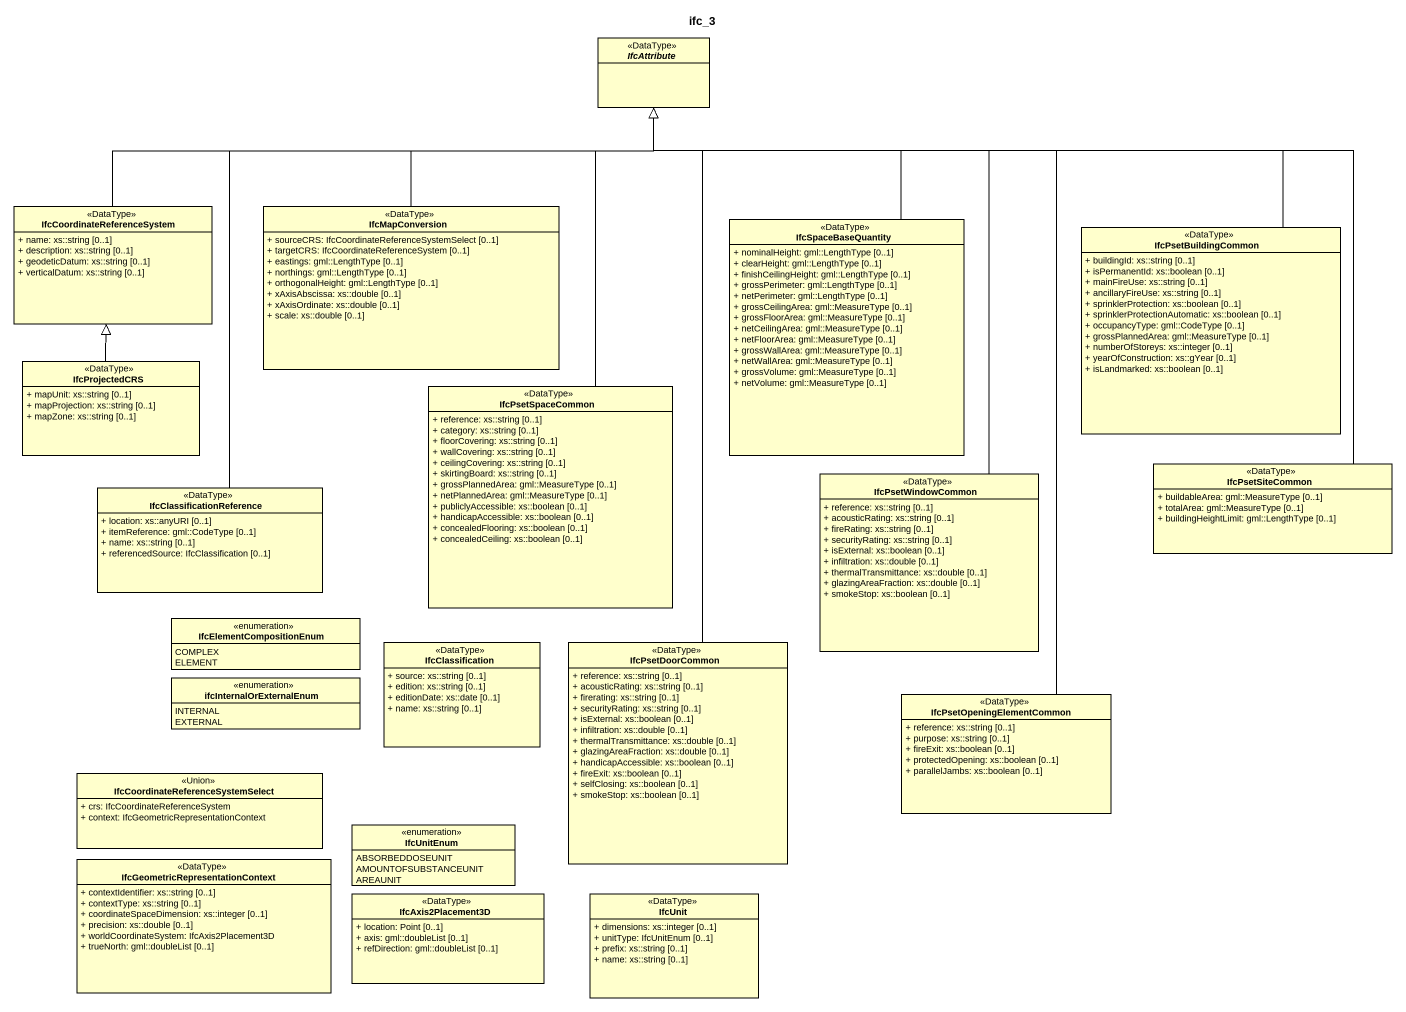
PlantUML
@startuml
title ifc_3
hide circle
hide empty members
skinparam classAttributeIconSize 0
abstract class IfcAttribute <<DataType>>
class IfcCoordinateReferenceSystem <<DataType>> {
  + name: xs::string [0..1]
  + description: xs::string [0..1]
  + geodeticDatum: xs::string [0..1]
  + verticalDatum: xs::string [0..1]
}
class IfcMapConversion <<DataType>> {
  + sourceCRS: IfcCoordinateReferenceSystemSelect [0..1]
  + targetCRS: IfcCoordinateReferenceSystem [0..1]
  + eastings: gml::LengthType [0..1]
  + northings: gml::LengthType [0..1]
  + orthogonalHeight: gml::LengthType [0..1]
  + xAxisAbscissa: xs::double [0..1]
  + xAxisOrdinate: xs::double [0..1]
  + scale: xs::double [0..1]
}
class IfcSpaceBaseQuantity <<DataType>> {
  + nominalHeight: gml::LengthType [0..1]
  + clearHeight: gml::LengthType [0..1]
  + finishCeilingHeight: gml::LengthType [0..1]
  + grossPerimeter: gml::LengthType [0..1]
  + netPerimeter: gml::LengthType [0..1]
  + grossCeilingArea: gml::MeasureType [0..1]
  + grossFloorArea: gml::MeasureType [0..1]
  + netCeilingArea: gml::MeasureType [0..1]
  + netFloorArea: gml::MeasureType [0..1]
  + grossWallArea: gml::MeasureType [0..1]
  + netWallArea: gml::MeasureType [0..1]
  + grossVolume: gml::MeasureType [0..1]
  + netVolume: gml::MeasureType [0..1]
}
class IfcPsetBuildingCommon <<DataType>> {
  + buildingId: xs::string [0..1]
  + isPermanentId: xs::boolean [0..1]
  + mainFireUse: xs::string [0..1]
  + ancillaryFireUse: xs::string [0..1]
  + sprinklerProtection: xs::boolean [0..1]
  + sprinklerProtectionAutomatic: xs::boolean [0..1]
  + occupancyType: gml::CodeType [0..1]
  + grossPlannedArea: gml::MeasureType [0..1]
  + numberOfStoreys: xs::integer [0..1]
  + yearOfConstruction: xs::gYear [0..1]
  + isLandmarked: xs::boolean [0..1]
}
class IfcProjectedCRS <<DataType>> {
  + mapUnit: xs::string [0..1]
  + mapProjection: xs::string [0..1]
  + mapZone: xs::string [0..1]
}
class IfcPsetSpaceCommon <<DataType>> {
  + reference: xs::string [0..1]
  + category: xs::string [0..1]
  + floorCovering: xs::string [0..1]
  + wallCovering: xs::string [0..1]
  + ceilingCovering: xs::string [0..1]
  + skirtingBoard: xs::string [0..1]
  + grossPlannedArea: gml::MeasureType [0..1]
  + netPlannedArea: gml::MeasureType [0..1]
  + publiclyAccessible: xs::boolean [0..1]
  + handicapAccessible: xs::boolean [0..1]
  + concealedFlooring: xs::boolean [0..1]
  + concealedCeiling: xs::boolean [0..1]
}
class IfcClassificationReference <<DataType>> {
  + location: xs::anyURI [0..1]
  + itemReference: gml::CodeType [0..1]
  + name: xs::string [0..1]
  + referencedSource: IfcClassification [0..1]
}
class IfcPsetWindowCommon <<DataType>> {
  + reference: xs::string [0..1]
  + acousticRating: xs::string [0..1]
  + fireRating: xs::string [0..1]
  + securityRating: xs::string [0..1]
  + isExternal: xs::boolean [0..1]
  + infiltration: xs::double [0..1]
  + thermalTransmittance: xs::double [0..1]
  + glazingAreaFraction: xs::double [0..1]
  + smokeStop: xs::boolean [0..1]
}
class IfcPsetSiteCommon <<DataType>> {
  + buildableArea: gml::MeasureType [0..1]
  + totalArea: gml::MeasureType [0..1]
  + buildingHeightLimit: gml::LengthType [0..1]
}
enum IfcElementCompositionEnum {
  COMPLEX
  ELEMENT
}
class IfcClassification <<DataType>> {
  + source: xs::string [0..1]
  + edition: xs::string [0..1]
  + editionDate: xs::date [0..1]
  + name: xs::string [0..1]
}
class IfcPsetDoorCommon <<DataType>> {
  + reference: xs::string [0..1]
  + acousticRating: xs::string [0..1]
  + firerating: xs::string [0..1]
  + securityRating: xs::string [0..1]
  + isExternal: xs::boolean [0..1]
  + infiltration: xs::double [0..1]
  + thermalTransmittance: xs::double [0..1]
  + glazingAreaFraction: xs::double [0..1]
  + handicapAccessible: xs::boolean [0..1]
  + fireExit: xs::boolean [0..1]
  + selfClosing: xs::boolean [0..1]
  + smokeStop: xs::boolean [0..1]
}
enum ifcInternalOrExternalEnum {
  INTERNAL
  EXTERNAL
}
class IfcPsetOpeningElementCommon <<DataType>> {
  + reference: xs::string [0..1]
  + purpose: xs::string [0..1]
  + fireExit: xs::boolean [0..1]
  + protectedOpening: xs::boolean [0..1]
  + parallelJambs: xs::boolean [0..1]
}
class "IfcCoordinateReferenceSystemSelect" as IfcCoordinateReferenceSystem_2 <<Union>> {
  + crs: IfcCoordinateReferenceSystem
  + context: IfcGeometricRepresentationContext
}
enum IfcUnitEnum {
  ABSORBEDDOSEUNIT
  AMOUNTOFSUBSTANCEUNIT
  AREAUNIT
}
class "IfcGeometricRepresentationContext" as IfcGeometricRepresentationCo <<DataType>> {
  + contextIdentifier: xs::string [0..1]
  + contextType: xs::string [0..1]
  + coordinateSpaceDimension: xs::integer [0..1]
  + precision: xs::double [0..1]
  + worldCoordinateSystem: IfcAxis2Placement3D
  + trueNorth: gml::doubleList [0..1]
}
class IfcAxis2Placement3D <<DataType>> {
  + location: Point [0..1]
  + axis: gml::doubleList [0..1]
  + refDirection: gml::doubleList [0..1]
}
class IfcUnit <<DataType>> {
  + dimensions: xs::integer [0..1]
  + unitType: IfcUnitEnum [0..1]
  + prefix: xs::string [0..1]
  + name: xs::string [0..1]
}
IfcCoordinateReferenceSystem -right-|> IfcAttribute
IfcMapConversion -up-|> IfcAttribute
IfcSpaceBaseQuantity -up-|> IfcAttribute
IfcPsetBuildingCommon -left-|> IfcAttribute
IfcProjectedCRS -up-|> IfcCoordinateReferenceSystem
IfcPsetSpaceCommon -up-|> IfcAttribute
IfcClassificationReference -up-|> IfcAttribute
IfcPsetWindowCommon -up-|> IfcAttribute
IfcPsetSiteCommon -up-|> IfcAttribute
IfcPsetDoorCommon -up-|> IfcAttribute
IfcPsetOpeningElementCommon -up-|> IfcAttribute
@enduml
